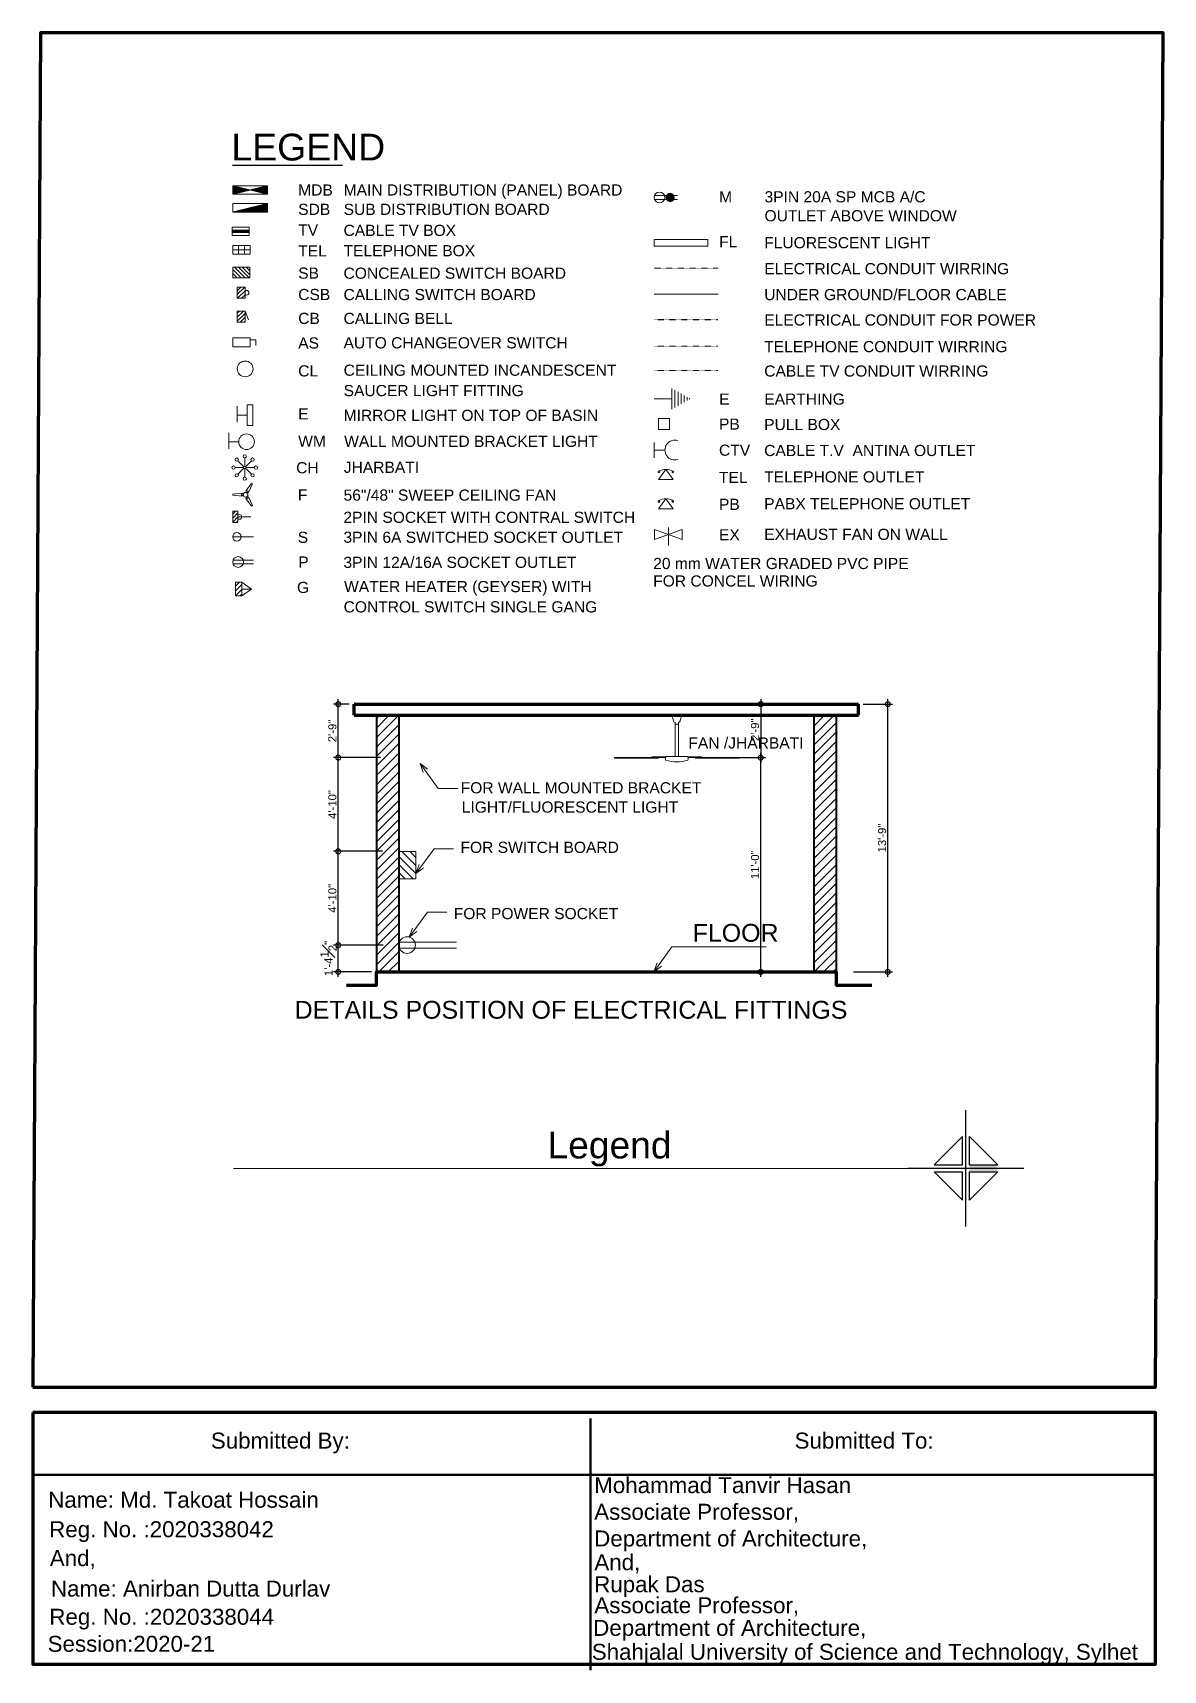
# Model space of a CAD drawing. Header units: inches. Extents: x 4161 to 8381, y 472 to 1500.
# Drawn here: x 4161 to 4858, y 473 to 1484 of the extents above; entities that cross this region are included whole.
import ezdxf

# ---------------------------------------------------------------- set-up
doc = ezdxf.new("R2010")
doc.units = ezdxf.units.IN
doc.header["$MEASUREMENT"] = 0
for name, pattern in [('ACAD_ISO04W100', [30, 24, -3, 0, -3]), ('BORDER', [1.75, 0.5, -0.25, 0.5, -0.25, 0, -0.25]), ('DASHED', [0.75, 0.5, -0.25]), ('PHANTOM2', [1.25, 0.625, -0.125, 0.125, -0.125, 0.125, -0.125])]:
    doc.linetypes.add(name, pattern=pattern)
doc.layers.get('0').update_dxf_attribs({"lineweight": 35})
for name, color, linetype in [('5.Texts', 50, 'Continuous'), ('rod', 252, 'Continuous'), ('tex', 21, 'Continuous')]:
    doc.layers.add(name, color=color, linetype=linetype)
for name, color, linetype, lineweight in [('Box', 7, 'Continuous', 15), ('C-TV.', 4, 'BORDER', 20), ('column', 30, 'Continuous', 70), ('DIM', 8, 'Continuous', 9), ('E- Line', 3, 'DASHED', 20), ('E-Text', 7, 'Continuous', 5), ('E_Elements', 7, 'Continuous', 15), ('E_FITTINGS', 7, 'Continuous', 15), ('Hatch', 7, 'Continuous', 15), ('Paper', 244, 'Continuous', 80), ('Power', 150, 'PHANTOM2', 25), ('Telephone', 6, 'ACAD_ISO04W100', 20), ('TEXT', 5, 'Continuous', 20), ('Wall 05', 7, 'Continuous', 40), ('X_LINE', 7, 'Continuous', 15)]:
    doc.layers.add(name, color=color, linetype=linetype, lineweight=lineweight)
doc.styles.get("Standard").update_dxf_attribs({"font": 'arial.ttf'})
doc.linetypes.add('FENCELINE1', pattern='A,0.25,-0.1,[133,ltypeshp.shx,S=0.1,R=0,X=-0.1,Y=0],-0.1,1', length=1.45)
doc.dimstyles.new('1-4', dxfattribs={"dimtxt": 6, "dimasz": 6, "dimexe": 3, "dimexo": 3, "dimgap": 1, "dimtad": 1, "dimdec": 1, "dimzin": 3, "dimdsep": 46, "dimlunit": 4, "dimtxsty": 'Standard', "dimblk": 'DOTSMALL', "dimcen": 0, "dimdle": 3, "dimadec": 0, "dimazin": 0, "dimtfac": 1, "dimtdec": 1, "dimtofl": 0, "dimtmove": 0, "dimatfit": 3, "dimldrblk": 'DOTSMALL', "dimfxl": 0.18, "dimfrac": 1, "dimtolj": 1, "dimtzin": 0, "dimarcsym": 0})

# ---------------------------------------------------------------- blocks, each defined once
blk = doc.blocks.new('FAN')
at = {"layer": 'E_Elements'}
for p, q in [((-23.6, 15.1), (-24.9, 12.9)), ((-24.9, 12.9), (-8.4, 0.9)), ((-5, 6.8), (-23.6, 15.1)), ((-8.4, 0.9), (-7.5, 2.4)), ((-8.3, 4.8), (-5.9, 5.4)), ((-7.6, 2.4), (-8.3, 4.8)), ((-7.5, 2.4), (-5.1, 0.9)), ((-5.8, 5.3), (-5, 6.8)), ((-3.3, 3.9), (-5.8, 5.3)), ((5.8, 5.3), (3.3, 3.9)), ((23.6, 15.1), (5, 6.8)), ((5, 6.8), (5.8, 5.3)), ((5.1, 0.9), (7.5, 2.4)), ((8.3, 4.8), (5.9, 5.4)), ((7.5, 2.4), (8.4, 0.9)), ((7.6, 2.4), (8.3, 4.8)), ((8.4, 0.9), (24.9, 12.9)), ((24.9, 12.9), (23.6, 15.1)), ((-3.4, -7.7), (-1.3, -28)), ((-1.7, -7.7), (-3.4, -7.7)), ((-1.7, -4.8), (-1.7, -7.7)), ((-1.7, -7.8), (0, -9.5)), ((-1.3, -28), (1.3, -28)), ((0, -9.5), (1.7, -7.8)), ((1.3, -28), (3.4, -7.7)), ((1.7, -7.7), (1.7, -4.8)), ((3.4, -7.7), (1.7, -7.7))]:
    blk.add_line(p, q, dxfattribs=at)
for start, end in [(360, 180), (180, 0)]:
    blk.add_arc((0, 0), 5.14, start, end, dxfattribs=at)
blk = doc.blocks.new('A$C59D31952')
at = {"layer": 'E_FITTINGS'}
for p, q in [((18.2, 21.2), (18.2, 0)), ((21.4, 19.4), (21.4, 1.8)), ((24.5, 17.6), (24.5, 3.5)), ((18.2, 10.6), (0, 10.6)), ((27.7, 15.9), (27.7, 5.3)), ((30.8, 14.1), (30.8, 7.1)), ((33.9, 12.4), (33.9, 8.8)), ((36.1, 11.1), (36.1, 10.1))]:
    blk.add_line(p, q, dxfattribs=at)
blk = doc.blocks.new('2')
at = {"layer": 'Hatch', "ltscale": 0.01}
h = blk.add_hatch(dxfattribs=at)
h.set_pattern_fill('ANSI31', color=256, scale=10, style=0)
h.paths.add_polyline_path([(7846.79, 2035.92), (7841.97, 2035.92), (7841.97, 2028.24), (7846.79, 2028.24)])
at = {"layer": 'E_Elements'}
blk.add_lwpolyline([(7841.97, 2028.24), (7846.79, 2028.24), (7846.79, 2035.92), (7841.97, 2035.92)], close=True, dxfattribs=at)
blk = doc.blocks.new('R')
at = {"layer": 'Hatch', "ltscale": 0.01}
h = blk.add_hatch(dxfattribs=at)
h.set_pattern_fill('ANSI31', color=256, scale=10, style=0)
h.set_pattern_definition([(45, (19.9, 0), (-0.88388348, 0.88388348), [])])
h.paths.add_polyline_path([(8246.23, 2143.13), (8246.23, 2148.13), (8242.73, 2148.13), (8242.73, 2143.13)])
at = {"layer": 'E_FITTINGS', "ltscale": 0.01}
blk.add_lwpolyline([(8242.73, 2143.13), (8246.23, 2143.13), (8246.23, 2148.13), (8242.73, 2148.13)], close=True, dxfattribs=at)
blk.add_arc((8246.92, 2145.61), 1.04, 228.18685, 131.81315, dxfattribs=at)
blk = doc.blocks.new('AA')
at = {"layer": 'E_FITTINGS', "ltscale": 0.01}
for p, q in [((7977.13, 2181.41), (7984.88, 2181.41)), ((7979.63, 2183.3), (7979.63, 2179.52)), ((7982.38, 2183.3), (7982.38, 2179.52))]:
    blk.add_line(p, q, dxfattribs=at)
blk.add_lwpolyline([(7977.13, 2179.52), (7984.88, 2179.52), (7984.88, 2183.3), (7977.13, 2183.3)], close=True, dxfattribs=at)
blk = doc.blocks.new('SSS')
at = {"layer": 'E_FITTINGS'}
blk.add_blockref('AA', (0, 0), dxfattribs=at)
blk = doc.blocks.new('6')
at = {"layer": 'E_FITTINGS', "ltscale": 0.01}
h = blk.add_hatch(dxfattribs=at)
h.set_pattern_fill('ANSI31', color=256, style=0)
h.paths.add_polyline_path([(7849.78, 2139.11), (7857.52, 2137.21), (7857.52, 2141)])
h.paths.add_polyline_path([(7842.03, 2141), (7842.03, 2137.21), (7849.78, 2139.11)])
for p, q in [((7842.03, 2137.21), (7857.52, 2141)), ((7842.03, 2141), (7857.52, 2137.21))]:
    blk.add_line(p, q, dxfattribs=at)
blk.add_lwpolyline([(7842.03, 2137.21), (7857.52, 2137.21), (7857.52, 2141), (7842.03, 2141)], close=True, dxfattribs=at)
blk = doc.blocks.new('A$C50C60B13')
at = {"layer": 'E_Elements'}
for p, q in [((0, 6.1), (0, 0)), ((24.9, 6.1), (0, 0)), ((0, 6.1), (24.9, 6.1)), ((0.1, 0), (0.1, 0)), ((0.2, 0), (0.3, 0.1)), ((0.4, 0), (0.6, 0.1)), ((0.6, 0), (0.8, 0.2)), ((0.8, 0), (1, 0.3)), ((0.9, 0), (1.3, 0.3)), ((1.1, 0), (1.5, 0.4)), ((1.3, 0), (1.7, 0.4)), ((1.5, 0), (2, 0.5)), ((1.7, 0), (2.2, 0.5)), ((1.8, 0), (2.4, 0.6)), ((2, 0), (2.7, 0.7)), ((2.2, 0), (2.9, 0.7)), ((2.4, 0), (3.1, 0.8)), ((2.5, 0), (3.4, 0.8)), ((2.7, 0), (3.6, 0.9)), ((2.9, 0), (3.8, 0.9)), ((3.1, 0), (4.1, 1)), ((3.2, 0), (4.3, 1.1)), ((3.4, 0), (4.5, 1.1)), ((3.6, 0), (4.8, 1.2)), ((3.8, 0), (5, 1.2)), ((4, 0), (5.2, 1.3)), ((4.1, 0), (5.5, 1.3)), ((4.3, 0), (5.7, 1.4)), ((4.5, 0), (5.9, 1.5)), ((4.7, 0), (6.2, 1.5)), ((4.8, 0), (6.4, 1.6)), ((5, 0), (6.6, 1.6)), ((5.2, 0), (6.9, 1.7)), ((5.4, 0), (7.1, 1.7)), ((5.5, 0), (7.3, 1.8)), ((5.7, 0), (7.6, 1.9)), ((5.9, 0), (7.8, 1.9)), ((6.1, 0), (8, 2)), ((6.3, 0), (8.3, 2)), ((6.4, 0), (8.5, 2.1)), ((6.6, 0), (8.7, 2.1)), ((6.8, 0), (9, 2.2)), ((7, 0), (9.2, 2.3)), ((7.1, 0), (9.4, 2.3)), ((7.3, 0), (9.7, 2.4)), ((7.5, 0), (9.9, 2.4)), ((7.7, 0), (10.1, 2.5)), ((7.8, 0), (10.4, 2.5)), ((8, 0), (10.6, 2.6)), ((8.2, 0), (10.9, 2.7)), ((8.4, 0), (11.1, 2.7)), ((8.6, 0), (11.3, 2.8)), ((8.7, 0), (11.6, 2.8)), ((8.9, 0), (11.8, 2.9)), ((9.1, 0), (12, 2.9)), ((9.3, 0), (12.3, 3)), ((9.4, 0), (12.5, 3.1)), ((9.6, 0), (12.7, 3.1)), ((9.8, 0), (13, 3.2)), ((10, 0), (13.2, 3.2)), ((10.1, 0), (13.4, 3.3)), ((10.3, 0), (13.7, 3.3)), ((10.5, 0), (13.9, 3.4)), ((10.7, 0), (14.1, 3.5)), ((10.8, 0), (14.4, 3.5)), ((11, 0), (14.6, 3.6)), ((11.2, 0), (14.8, 3.6)), ((11.4, 0), (15.1, 3.7)), ((11.6, 0), (15.3, 3.7)), ((11.7, 0), (15.5, 3.8)), ((11.9, 0), (15.8, 3.9)), ((12.1, 0), (16, 3.9)), ((12.3, 0), (16.2, 4)), ((12.4, 0), (16.5, 4)), ((12.6, 0), (16.7, 4.1)), ((12.8, 0), (16.9, 4.1)), ((13, 0), (17.2, 4.2)), ((13.1, 0), (17.4, 4.3)), ((13.3, 0), (17.6, 4.3)), ((13.5, 0), (17.9, 4.4)), ((13.7, 0), (18.1, 4.4)), ((13.9, 0), (18.3, 4.5)), ((14, 0), (18.6, 4.5)), ((14.2, 0), (18.8, 4.6)), ((14.4, 0), (19, 4.7)), ((14.6, 0), (19.3, 4.7)), ((14.7, 0), (19.5, 4.8)), ((14.9, 0), (19.7, 4.8)), ((15.1, 0), (20, 4.9)), ((15.3, 0), (20.2, 4.9)), ((15.4, 0), (20.4, 5)), ((15.6, 0), (20.7, 5.1)), ((15.8, 0), (20.9, 5.1)), ((16, 0), (21.1, 5.2)), ((16.2, 0), (21.4, 5.2)), ((16.3, 0), (21.6, 5.3)), ((16.5, 0), (21.8, 5.3)), ((16.7, 0), (22.1, 5.4)), ((16.9, 0), (22.3, 5.5)), ((17, 0), (22.6, 5.5)), ((17.2, 0), (22.8, 5.6)), ((17.4, 0), (23, 5.6)), ((17.6, 0), (23.3, 5.7)), ((17.7, 0), (23.5, 5.7)), ((17.9, 0), (23.7, 5.8)), ((18.1, 0), (24, 5.9)), ((18.3, 0), (24.2, 5.9)), ((18.5, 0), (24.4, 6)), ((18.6, 0), (24.7, 6)), ((18.8, 0), (24.9, 6.1)), ((19, 0), (24.9, 5.9)), ((19.2, 0), (24.9, 5.7)), ((19.3, 0), (24.9, 5.5)), ((19.5, 0), (24.9, 5.4)), ((19.7, 0), (24.9, 5.2)), ((19.9, 0), (24.9, 5)), ((20, 0), (24.9, 4.8)), ((20.2, 0), (24.9, 4.7)), ((20.4, 0), (24.9, 4.5)), ((20.6, 0), (24.9, 4.3)), ((20.7, 0), (24.9, 4.1)), ((20.9, 0), (24.9, 4)), ((21.1, 0), (24.9, 3.8)), ((21.3, 0), (24.9, 3.6)), ((21.5, 0), (24.9, 3.4)), ((21.6, 0), (24.9, 3.3)), ((21.8, 0), (24.9, 3.1)), ((22, 0), (24.9, 2.9)), ((22.2, 0), (24.9, 2.7)), ((22.3, 0), (24.9, 2.5)), ((22.5, 0), (24.9, 2.4)), ((22.7, 0), (24.9, 2.2)), ((22.9, 0), (24.9, 2)), ((23, 0), (24.9, 1.8)), ((23.2, 0), (24.9, 1.7)), ((23.4, 0), (24.9, 1.5)), ((23.6, 0), (24.9, 1.3)), ((23.8, 0), (24.9, 1.1)), ((23.9, 0), (24.9, 1)), ((24.1, 0), (24.9, 0.8)), ((24.3, 0), (24.9, 0.6)), ((24.5, 0), (24.9, 0.4)), ((24.6, 0), (24.9, 0.2)), ((24.8, 0), (24.9, 0.1)), ((24.9, 6.1), (24.9, 0)), ((0, 0), (24.9, 0))]:
    blk.add_line(p, q, dxfattribs=at)
blk = doc.blocks.new('DD')
at = {"layer": 'E_FITTINGS', "ltscale": 0.01}
h = blk.add_hatch(dxfattribs=at)
h.set_pattern_fill('ANSI31', color=256, style=0)
h.set_pattern_definition([(45, (0, 8.89151), (-0.0883883476, 0.0883883476), [])])
h.paths.add_polyline_path([(7984.88, 2190), (7984.88, 2191.05), (7977.13, 2191.05), (7977.13, 2190)])
for p, q in [((7977.13, 2191.05), (7984.88, 2191.05)), ((7977.13, 2190), (7984.88, 2190))]:
    blk.add_line(p, q, dxfattribs=at)
blk.add_lwpolyline([(7977.13, 2188.63), (7984.88, 2188.63), (7984.88, 2192.42), (7977.13, 2192.42)], close=True, dxfattribs=at)
blk = doc.blocks.new('l')
at = {"layer": 'Hatch', "ltscale": 0.01}
h = blk.add_hatch(dxfattribs=at)
h.set_pattern_fill('ANSI31', color=256, scale=10, style=0)
h.set_pattern_definition([(45, (-245.7583, -15.9394), (-0.88388348, 0.88388348), [])])
h.paths.add_polyline_path([(7980.58, 2127.19), (7980.58, 2132.19), (7977.08, 2132.19), (7977.08, 2127.19)])
at = {"layer": 'E_FITTINGS', "ltscale": 0.01}
blk.add_line((7980.58, 2132.19), (7982.15, 2128.25), dxfattribs=at)
blk.add_lwpolyline([(7977.08, 2127.19), (7980.58, 2127.19), (7980.58, 2132.19), (7977.08, 2132.19)], close=True, dxfattribs=at)
blk = doc.blocks.new('B')
at = {"layer": 'E_FITTINGS'}
for p, q in [((7977.08, 1845.04), (7977.08, 1851.9)), ((7981.95, 1848.47), (7977.08, 1848.47))]:
    blk.add_line(p, q, dxfattribs=at)
blk.add_arc((7986.38, 1848.47), 4.44, 73.32518, 286.67482, dxfattribs=at)
blk = doc.blocks.new('111111')
at = {"layer": 'Hatch', "ltscale": 0.01}
h = blk.add_hatch(dxfattribs=at)
h.set_pattern_fill('ANSI31', color=256, scale=10, style=0)
h.set_pattern_definition([(45, (-221.8773, 726.0358), (-0.88388348, 0.88388348), [])])
h.paths.add_polyline_path([(8000.96, 2869.16), (8003.3, 2869.16), (8003.3, 2874.16), (8000.96, 2874.16)])
at = {"layer": 'E_FITTINGS', "ltscale": 4}
blk.add_line((8003.3, 2871.66), (8009.07, 2871.66), dxfattribs=at)
at = {"layer": 'E_FITTINGS', "ltscale": 0.01}
blk.add_lwpolyline([(8000.96, 2869.16), (8003.3, 2869.16), (8003.3, 2874.16), (8000.96, 2874.16)], close=True, dxfattribs=at)
blk.add_arc((8003.99, 2871.64), 1.04, 228.18685, 131.81315, dxfattribs=at)
blk = doc.blocks.new('111111111111')
at = {"layer": 'E_FITTINGS'}
blk.add_line((8000.96, 2862.71), (8010.23, 2862.71), dxfattribs=at)
blk.add_circle((8002.86, 2862.71), 1.9, dxfattribs=at)
blk = doc.blocks.new('1111111111111111')
at = {"layer": 'E_FITTINGS', "ltscale": 3}
for p, q in [((8001.12, 2853.82), (8010.23, 2853.82)), ((8001.12, 2852.1), (8010.23, 2852.1))]:
    blk.add_line(p, q, dxfattribs=at)
blk.add_circle((8003.38, 2852.96), 2.42, dxfattribs=at)
blk = doc.blocks.new('11111111111111111111')
at = {"layer": 'E_FITTINGS', "ltscale": 0.01}
for p, q in [((8001.12, 2842.19), (8011.51, 2842.19)), ((8001.12, 2840.46), (8011.51, 2840.46))]:
    blk.add_line(p, q, dxfattribs=at)
at = {"layer": 'E_FITTINGS'}
for p, q in [((8006.34, 2841.22), (8007.31, 2842.19)), ((8006.34, 2841.33), (8007.2, 2842.19)), ((8006.35, 2841.12), (8007.42, 2842.19)), ((8006.35, 2841.44), (8007.09, 2842.19)), ((8006.36, 2841.56), (8006.98, 2842.19)), ((8006.37, 2841.02), (8007.53, 2842.19)), ((8006.38, 2840.93), (8007.64, 2842.19)), ((8006.38, 2841.7), (8006.87, 2842.19)), ((8006.41, 2840.84), (8007.75, 2842.19)), ((8006.42, 2841.85), (8006.76, 2842.19)), ((8006.43, 2840.76), (8007.86, 2842.19)), ((8006.46, 2840.67), (8007.97, 2842.19)), ((8006.48, 2842.02), (8006.65, 2842.19)), ((8006.49, 2840.6), (8008.08, 2842.19)), ((8006.53, 2840.52), (8008.19, 2842.19)), ((8006.57, 2840.45), (8006.58, 2840.46)), ((8006.58, 2840.46), (8008.3, 2842.19)), ((8006.6, 2842.25), (8007.21, 2842.86)), ((8006.61, 2840.38), (8006.69, 2840.46)), ((8006.65, 2842.19), (8007.44, 2842.98)), ((8006.65, 2840.31), (8006.8, 2840.46)), ((8006.69, 2840.46), (8008.42, 2842.19)), ((8006.7, 2840.25), (8006.91, 2840.46)), ((8006.75, 2840.19), (8007.02, 2840.46)), ((8006.76, 2842.19), (8007.61, 2843.04)), ((8006.8, 2840.46), (8008.53, 2842.19)), ((8006.8, 2840.13), (8007.13, 2840.46)), ((8006.85, 2840.07), (8007.24, 2840.46)), ((8006.87, 2842.19), (8007.76, 2843.08)), ((8006.91, 2840.46), (8008.64, 2842.19)), ((8006.91, 2840.01), (8007.35, 2840.46)), ((8006.96, 2839.96), (8007.46, 2840.46)), ((8006.98, 2842.19), (8007.9, 2843.1)), ((8007.02, 2840.46), (8008.75, 2842.19)), ((8007.02, 2839.91), (8007.57, 2840.46)), ((8007.09, 2842.19), (8008.02, 2843.11)), ((8007.09, 2839.86), (8007.68, 2840.46)), ((8007.13, 2840.46), (8008.86, 2842.19)), ((8007.15, 2839.82), (8007.79, 2840.46)), ((8007.2, 2842.19), (8008.13, 2843.12)), ((8007.22, 2839.78), (8007.9, 2840.46)), ((8007.24, 2840.46), (8008.97, 2842.19)), ((8007.29, 2839.74), (8008.01, 2840.46)), ((8007.31, 2842.19), (8008.24, 2843.12)), ((8007.35, 2840.46), (8009.08, 2842.19)), ((8007.37, 2839.7), (8008.12, 2840.46)), ((8007.42, 2842.19), (8008.34, 2843.11)), ((8007.44, 2839.67), (8008.23, 2840.46)), ((8007.46, 2840.46), (8009.19, 2842.19)), ((8007.52, 2839.63), (8008.34, 2840.46)), ((8007.53, 2842.19), (8008.44, 2843.09)), ((8007.57, 2840.46), (8009.3, 2842.19)), ((8007.6, 2839.61), (8008.46, 2840.46)), ((8007.64, 2842.19), (8008.53, 2843.07)), ((8007.68, 2840.46), (8009.41, 2842.19)), ((8007.69, 2839.58), (8008.57, 2840.46)), ((8007.75, 2842.19), (8008.62, 2843.05)), ((8007.78, 2839.56), (8008.68, 2840.46)), ((8007.79, 2840.46), (8009.52, 2842.19)), ((8007.86, 2842.19), (8008.7, 2843.03)), ((8007.87, 2839.54), (8008.79, 2840.46)), ((8007.9, 2840.46), (8009.63, 2842.19)), ((8007.97, 2842.19), (8008.79, 2843)), ((8007.97, 2839.53), (8008.9, 2840.46)), ((8008.01, 2840.46), (8009.72, 2842.17)), ((8008.08, 2842.19), (8008.86, 2842.97)), ((8008.08, 2839.53), (8009.01, 2840.46)), ((8008.12, 2840.46), (8009.76, 2842.09)), ((8008.19, 2842.19), (8008.94, 2842.93)), ((8008.19, 2839.53), (8009.12, 2840.46)), ((8008.23, 2840.46), (8009.79, 2842.02)), ((8008.3, 2842.19), (8009.01, 2842.89)), ((8008.3, 2839.53), (8009.23, 2840.46)), ((8008.34, 2840.46), (8009.83, 2841.94)), ((8008.42, 2842.19), (8009.08, 2842.85)), ((8008.43, 2839.55), (8009.34, 2840.46)), ((8008.46, 2840.46), (8009.85, 2841.86)), ((8008.53, 2842.19), (8009.15, 2842.81)), ((8008.57, 2840.46), (8009.88, 2841.77)), ((8008.57, 2839.58), (8009.45, 2840.46)), ((8008.64, 2842.19), (8009.21, 2842.76)), ((8008.68, 2840.46), (8009.9, 2841.68)), ((8008.73, 2839.62), (8009.56, 2840.46)), ((8008.75, 2842.19), (8009.27, 2842.71)), ((8008.79, 2840.46), (8009.92, 2841.59)), ((8008.86, 2842.19), (8009.33, 2842.66)), ((8008.9, 2840.46), (8009.93, 2841.49)), ((8008.91, 2839.7), (8009.67, 2840.46)), ((8008.97, 2842.19), (8009.39, 2842.61)), ((8009.01, 2840.46), (8009.93, 2841.38)), ((8009.08, 2842.19), (8009.45, 2842.55)), ((8009.12, 2840.46), (8009.93, 2841.27)), ((8009.18, 2839.86), (8009.6, 2840.28)), ((8009.19, 2842.19), (8009.5, 2842.5)), ((8009.23, 2840.46), (8009.93, 2841.16)), ((8009.3, 2842.19), (8009.55, 2842.43)), ((8009.34, 2840.46), (8009.91, 2841.03)), ((8009.41, 2842.19), (8009.6, 2842.37)), ((8009.45, 2840.46), (8009.88, 2840.89)), ((8009.52, 2842.19), (8009.64, 2842.31)), ((8009.56, 2840.46), (8009.84, 2840.73)), ((8009.63, 2842.19), (8009.68, 2842.24)), ((8009.67, 2840.46), (8009.76, 2840.55))]:
    blk.add_line(p, q, dxfattribs=at)
at = {"layer": 'E_FITTINGS', "ltscale": 0.01}
blk.add_circle((8003.38, 2841.32), 2.42, dxfattribs=at)
at = {"layer": 'E_FITTINGS'}
blk.add_circle((8008.14, 2841.32), 1.8, dxfattribs=at)
blk = doc.blocks.new('123')
at = {"layer": 'E_FITTINGS', "color": 6, "ltscale": 4}
blk.add_lwpolyline([(17747.18, -2048.76), (17742.68, -2045.53), (17747.18, -2042.3), (17747.18, -2048.76)], dxfattribs=at)
for centre in [(17743.86, -2042.39), (17743.86, -2048.67)]:
    blk.add_circle(centre, 0.345, dxfattribs=at)
blk.add_arc((17749.25, -2045.53), 6.57, 150.53635, 209.46365, dxfattribs=at)
blk = doc.blocks.new('12211')
at = {"layer": 'E_FITTINGS', "color": 1, "ltscale": 4}
blk.add_lwpolyline([(17747.18, -2058.24), (17742.68, -2055), (17747.18, -2051.77), (17747.18, -2058.24)], dxfattribs=at)
for centre in [(17743.86, -2051.86), (17743.86, -2058.14)]:
    blk.add_circle(centre, 0.345, dxfattribs=at)
blk.add_arc((17749.25, -2055), 6.57, 150.53635, 209.46365, dxfattribs=at)
blk = doc.blocks.new('T')
at = {"layer": 'E_FITTINGS', "ltscale": 4}
for p, q in [((7984.5, 1865), (7980.2, 1869.3)), ((7985.1, 1865.2), (7985.1, 1871.3)), ((7985.6, 1865), (7989.9, 1869.3)), ((7978.2, 1864.4), (7984.3, 1864.4)), ((7980.2, 1859.6), (7984.5, 1863.9)), ((7985.1, 1857.6), (7985.1, 1863.7)), ((7989.9, 1859.6), (7985.6, 1863.9)), ((7985.8, 1864.4), (7991.9, 1864.4))]:
    blk.add_line(p, q, dxfattribs=at)
for centre, radius in [((7979.4, 1870.1), 1.17), ((7985.1, 1872.4), 1.17), ((7990.7, 1870.1), 1.17), ((7977.1, 1864.4), 1.17), ((7979.4, 1858.8), 1.17), ((7985.1, 1856.4), 1.17), ((7985.1, 1864.4), 0.78), ((7990.7, 1858.8), 1.17), ((7993.1, 1864.4), 1.17)]:
    blk.add_circle(centre, radius, dxfattribs=at)
blk = doc.blocks.new('_DotSmall')
at = {"color": 0, "linetype": 'ByBlock', "const_width": 0.5}
blk.add_lwpolyline([(-0.0625, 0, 1), (0.0625, 0, 1)], format="xyb", close=True, dxfattribs=at)
blk = doc.blocks.new('*D116')
at = {"layer": 'Defpoints', "color": 0, "transparency": 16777216}
for p in [(4349.2, 978.6), (4379.6, 978.6), (4379.9, 920.7)]:
    blk.add_point(p, dxfattribs=at)
at = {"layer": 'DIM', "color": 0, "lineweight": -2, "transparency": 16777216}
for p, q in [((4349.2, 917.7), (4349.2, 981.6)), ((4376.6, 978.6), (4346.2, 978.6)), ((4376.9, 920.7), (4346.2, 920.7))]:
    blk.add_line(p, q, dxfattribs=at)
at = {"layer": 'DIM', "color": 0, "lineweight": -2, "transparency": 16777216, "xscale": 6, "yscale": 6, "zscale": 6}
for p, rotation in [((4349.2, 978.6), 90), ((4349.2, 920.7), 270)]:
    blk.add_blockref('_DotSmall', p, dxfattribs=dict(at, rotation=rotation))
at = {"layer": 'DIM', "color": 0, "transparency": 16777216, "insert": (4345.6, 949.6), "char_height": 5, "attachment_point": 5, "rotation": 90}
blk.add_mtext('\\A1;4\'-10"', dxfattribs=at)
blk = doc.blocks.new('*D117')
at = {"layer": 'Defpoints', "color": 0, "transparency": 16777216}
for p in [(4349.2, 920.7), (4379.9, 920.7), (4372.8, 904.2)]:
    blk.add_point(p, dxfattribs=at)
at = {"layer": 'DIM', "color": 0, "lineweight": -2, "transparency": 16777216}
for p, q in [((4376.9, 920.7), (4346.2, 920.7)), ((4349.2, 901.2), (4349.2, 923.7)), ((4369.8, 904.2), (4346.2, 904.2))]:
    blk.add_line(p, q, dxfattribs=at)
at = {"layer": 'DIM', "color": 0, "lineweight": -2, "transparency": 16777216, "xscale": 6, "yscale": 6, "zscale": 6}
for p, rotation in [((4349.2, 920.7), 90), ((4349.2, 904.2), 270)]:
    blk.add_blockref('_DotSmall', p, dxfattribs=dict(at, rotation=rotation))
at = {"layer": 'DIM', "color": 0, "transparency": 16777216, "insert": (4343.2, 912.5), "char_height": 5, "attachment_point": 5, "rotation": 90}
blk.add_mtext('\\A1;1\'-4{\\H1x;\\S1#2;}"', dxfattribs=at)
blk = doc.blocks.new('A$C36525D1D')
at = {"layer": 'E_FITTINGS', "ltscale": 3}
for p, q in [((0.24, 5.05), (25.87, 5.05)), ((0.24, 2.39), (25.87, 2.39))]:
    blk.add_line(p, q, dxfattribs=at)
blk.add_circle((3.72, 3.72), 3.72, dxfattribs=at)
blk = doc.blocks.new('*D118')
at = {"layer": 'Defpoints', "color": 0, "transparency": 16777216}
for p in [(4349.2, 1036.4), (4378.2, 1036.4), (4379.6, 978.6)]:
    blk.add_point(p, dxfattribs=at)
at = {"layer": 'DIM', "color": 0, "lineweight": -2, "transparency": 16777216}
for p, q in [((4375.2, 1036.4), (4346.2, 1036.4)), ((4349.2, 975.6), (4349.2, 1039.4)), ((4376.6, 978.6), (4346.2, 978.6))]:
    blk.add_line(p, q, dxfattribs=at)
at = {"layer": 'DIM', "color": 0, "lineweight": -2, "transparency": 16777216, "xscale": 6, "yscale": 6, "zscale": 6}
for p, rotation in [((4349.2, 1036.4), 90), ((4349.2, 978.6), 270)]:
    blk.add_blockref('_DotSmall', p, dxfattribs=dict(at, rotation=rotation))
at = {"layer": 'DIM', "color": 0, "transparency": 16777216, "insert": (4345.6, 1007.5), "char_height": 5, "attachment_point": 5, "rotation": 90}
blk.add_mtext('\\A1;4\'-10"', dxfattribs=at)
blk = doc.blocks.new('*D119')
at = {"layer": 'Defpoints', "color": 0, "transparency": 16777216}
for p in [(4349.2, 1069.4), (4359, 1069.4), (4378.2, 1036.4)]:
    blk.add_point(p, dxfattribs=at)
at = {"layer": 'DIM', "color": 0, "lineweight": -2, "transparency": 16777216}
for p, q in [((4349.2, 1033.4), (4349.2, 1072.4)), ((4356, 1069.4), (4346.2, 1069.4)), ((4375.2, 1036.4), (4346.2, 1036.4))]:
    blk.add_line(p, q, dxfattribs=at)
at = {"layer": 'DIM', "color": 0, "lineweight": -2, "transparency": 16777216, "xscale": 6, "yscale": 6, "zscale": 6}
for p, rotation in [((4349.2, 1069.4), 90), ((4349.2, 1036.4), 270)]:
    blk.add_blockref('_DotSmall', p, dxfattribs=dict(at, rotation=rotation))
at = {"layer": 'DIM', "color": 0, "transparency": 16777216, "insert": (4345.6, 1052.9), "char_height": 5, "attachment_point": 5, "rotation": 90}
blk.add_mtext('\\A1;2\'-9"', dxfattribs=at)
blk = doc.blocks.new('A$C79830561')
at = {"layer": 'E_FITTINGS'}
for p, q in [((19.72, 1.57), (0.17, 1.57)), ((22.92, 1.97), (0.2, 1.97)), ((16.9, 2.17), (23.02, 2.17)), ((19.72, 1.97), (19.72, 1.57)), ((32.79, 2.36), (23.15, 2.36)), ((39.04, 2.17), (32.92, 2.17)), ((33.02, 1.97), (55.75, 1.97)), ((36.23, 1.97), (36.23, 1.57)), ((36.23, 1.57), (55.77, 1.57))]:
    blk.add_line(p, q, dxfattribs=at)
for centre, radius, start, end in [((0.2, 1.77), 0.201, 91.21252, 277.87161), ((16.89, 1.94), 0.226, 88.58064, 173.35508), ((24.39, 1.38), 1.57, 141.59537, 204.39537), ((27.97, 15.6), 15.69, 251.33494, 288.66506), ((31.56, 1.38), 1.57, 335.60463, 38.40463), ((31.56, 1.38), 1.57, 335.60463, 38.40463), ((39.05, 1.94), 0.226, 6.64492, 91.41936), ((55.74, 1.77), 0.201, 262.12839, 88.78748)]:
    blk.add_arc(centre, radius, start, end, dxfattribs=at)
blk = doc.blocks.new('A$C41E3285E')
at = {"layer": 'E_FITTINGS'}
for p, q in [((0, 12.29), (7.71, 12.29)), ((0, 0), (0, 12.29)), ((7.71, 0), (7.71, 12.29)), ((0, 0), (7.71, 0))]:
    blk.add_line(p, q, dxfattribs=at)
at = {"layer": 'X_LINE'}
for p, q in [((7.71, 2.32), (0, 10.03)), ((7.71, 5.9), (1.32, 12.29)), ((7.71, 9.49), (4.91, 12.29)), ((6.44, 0), (0, 6.44)), ((2.86, 0), (0, 2.86))]:
    blk.add_line(p, q, dxfattribs=at)
blk = doc.blocks.new('*D120')
at = {"layer": 'Defpoints', "color": 0, "transparency": 16777216}
for p in [(4670.1, 1069.4), (4688.3, 1069.4), (4664.2, 904.2)]:
    blk.add_point(p, dxfattribs=at)
at = {"layer": 'DIM', "color": 0, "lineweight": -2, "transparency": 16777216}
for p, q in [((4688.3, 901.2), (4688.3, 1072.4)), ((4673.1, 1069.4), (4691.3, 1069.4)), ((4667.2, 904.2), (4691.3, 904.2))]:
    blk.add_line(p, q, dxfattribs=at)
at = {"layer": 'DIM', "color": 0, "lineweight": -2, "transparency": 16777216, "xscale": 6, "yscale": 6, "zscale": 6}
for p, rotation in [((4688.3, 1069.4), 90), ((4688.3, 904.2), 270)]:
    blk.add_blockref('_DotSmall', p, dxfattribs=dict(at, rotation=rotation))
at = {"layer": 'DIM', "color": 0, "transparency": 16777216, "insert": (4684.8, 986.8), "char_height": 5, "attachment_point": 5, "rotation": 90}
blk.add_mtext('\\A1;13\'-9"', dxfattribs=at)
blk = doc.blocks.new('*D121')
at = {"layer": 'Defpoints', "color": 0, "transparency": 16777216}
for p in [(4596.9, 1036.4), (4609.9, 1036.4), (4591.3, 904.2)]:
    blk.add_point(p, dxfattribs=at)
at = {"layer": 'DIM', "color": 0, "lineweight": -2, "transparency": 16777216}
for p, q in [((4599.9, 1036.4), (4612.9, 1036.4)), ((4609.9, 901.2), (4609.9, 1039.4)), ((4594.3, 904.2), (4612.9, 904.2))]:
    blk.add_line(p, q, dxfattribs=at)
at = {"layer": 'DIM', "color": 0, "lineweight": -2, "transparency": 16777216, "xscale": 6, "yscale": 6, "zscale": 6}
for p, rotation in [((4609.9, 1036.4), 90), ((4609.9, 904.2), 270)]:
    blk.add_blockref('_DotSmall', p, dxfattribs=dict(at, rotation=rotation))
at = {"layer": 'DIM', "color": 0, "transparency": 16777216, "insert": (4606.4, 970.3), "char_height": 5, "attachment_point": 5, "rotation": 90}
blk.add_mtext('\\A1;11\'-0"', dxfattribs=at)
blk = doc.blocks.new('*D122')
at = {"layer": 'Defpoints', "color": 0, "transparency": 16777216}
for p in [(4591.3, 1069.4), (4591.3, 1036.4), (4609.9, 1036.4)]:
    blk.add_point(p, dxfattribs=at)
at = {"layer": 'DIM', "color": 0, "lineweight": -2, "transparency": 16777216}
for p, q in [((4609.9, 1072.4), (4609.9, 1033.4)), ((4594.3, 1069.4), (4612.9, 1069.4)), ((4594.3, 1036.4), (4612.9, 1036.4))]:
    blk.add_line(p, q, dxfattribs=at)
at = {"layer": 'DIM', "color": 0, "lineweight": -2, "transparency": 16777216, "xscale": 6, "yscale": 6, "zscale": 6}
for p, rotation in [((4609.9, 1069.4), 90), ((4609.9, 1036.4), 270)]:
    blk.add_blockref('_DotSmall', p, dxfattribs=dict(at, rotation=rotation))
at = {"layer": 'DIM', "color": 0, "transparency": 16777216, "insert": (4606.4, 1053.6), "char_height": 5, "attachment_point": 5, "rotation": 90}
blk.add_mtext('\\A1;2\'-9"', dxfattribs=at)
blk = doc.blocks.new('O88')
at = {"layer": 'Hatch', "ltscale": 0.01}
h = blk.add_hatch(dxfattribs=at)
h.set_pattern_fill('ANSI31', color=256, scale=12, style=0)
h.set_pattern_definition([(45, (-7797.0926, -7482.024), (-1.06066017, 1.06066017), [])])
h.paths.add_polyline_path([(2070.31, -4910.27), (2073.12, -4910.27), (2073.12, -4904.27), (2070.31, -4904.27)])
at = {"layer": 'E_FITTINGS', "ltscale": 4}
blk.add_line((2073.12, -4907.27), (2077.38, -4907.27), dxfattribs=at)
at = {"layer": 'E_FITTINGS', "ltscale": 0.01}
blk.add_lwpolyline([(2070.31, -4910.27), (2073.12, -4910.27), (2073.12, -4904.27), (2070.31, -4904.27)], close=True, dxfattribs=at)
blk.add_lwpolyline([(2073.12, -4904.27), (2077.38, -4907.27), (2073.12, -4910.27)], dxfattribs=at)
blk = doc.blocks.new('ewet')
at = {"layer": 'E_FITTINGS'}
for points in [[(-21496.39, -93659.53), (-21496.39, -93659.53), (-21496.39, -93659.53), (-21496.39, -93659.53), (-21496.39, -93659.53), (-21500.84, -93659.53), (-21500.84, -93655.48), (-21500.84, -93662.7)], [(-21496.39, -93659.53), (-21496.39, -93659.53)]]:
    blk.add_lwpolyline(points, dxfattribs=at)
blk.add_circle((-21492.86, -93659.53), 3.52, dxfattribs=at)
blk = doc.blocks.new('north')
blk.add_hatch(color=253).paths.add_polyline_path([(-2, 1.5), (-2, -1.5), (-17.05, -1.5), (-17.05, 1.5)])
at = {"color": 253}
for p, q in [((0, -32.08), (0, 32.08)), ((-17.55, 2), (-2, 17.55)), ((-2, 2), (-2, 17.55)), ((2, 2), (2, 17.55)), ((17.55, 2), (2, 17.55)), ((-32.08, 0), (32.08, 0)), ((-2, 2), (-17.55, 2)), ((17.55, 2), (2, 2)), ((-2, -2), (-17.55, -2)), ((-2, -17.55), (-17.55, -2)), ((-2, -17.55), (-2, -2)), ((2, -17.55), (2, -2)), ((17.55, -2), (2, -2)), ((17.55, -2), (2, -17.55))]:
    blk.add_line(p, q, dxfattribs=at)
blk = doc.blocks.new('A$C7D5710E3')
at = {"layer": 'rod', "xscale": 1.59375, "yscale": 1.59375, "zscale": 1.59375}
blk.add_blockref('north', (92.6, -23.7), dxfattribs=at)
blk = doc.blocks.new('Symbol')
at = {"ltscale": 0.5}
blk.add_line((-20931.9, -93873.8), (-20515.8, -93873.8), dxfattribs=at)
at = {"layer": 'tex', "color": 253, "ltscale": 0.5, "xscale": -0.6999999999970897, "yscale": 0.6999999999970897, "zscale": 0.7}
blk.add_blockref('A$C7D5710E3', (-20415.2, -93857.2), dxfattribs=at)
blk = doc.blocks.new('Title Box 2.0')
at = {"lineweight": 50, "ltscale": 0.5}
for p, q in [((5341.2, 665.1), (5341.2, 509.8)), ((4997, 630.3), (5689.8, 630.3))]:
    blk.add_line(p, q, dxfattribs=at)
at = {"lineweight": 100, "ltscale": 0.5}
for points in [[(4997, 684.4), (5689.8, 684.4), (5694.5, 1520.1), (5001.7, 1520.1), (4997, 684.4)], [(4997, 668.9), (4997, 513.5), (5689.8, 513.5), (5689.8, 668.9), (4997, 668.9)]]:
    blk.add_lwpolyline(points, dxfattribs=at)
at = {"color": 2, "insert": (5343.5, 554.8), "char_height": 9.865, "width": 131.411, "attachment_point": 1}
blk.add_mtext('Associate Professor,', dxfattribs=at)
at = {"layer": '5.Texts', "color": 2, "true_color": 0xf1eb1f}
for s, height, p in [('And,', 9.86, (5343.5, 571.5)), ('Rupak Das', 9.86, (5343.4, 557.9)), ('Department of Architecture,', 9.865, (5342.8, 531)), ('Shahjalal University of Science and Technology, Sylhet', 9.865, (5341.9, 516.2))]:
    blk.add_text(s, height=height, dxfattribs=at).set_placement(p)
at = {"layer": '5.Texts', "color": 2, "true_color": 0xf1eb1f, "attachment_point": 1}
for s, width, insert, char_height in [('\\pxqc;Submitted By:', 136.525, (5081.5, 656.4), 9.865), ('\\pxqc;Submitted To:', 136.525, (5441.7, 656.4), 9.865), ('\\pxqc;Name: Md. Takoat Hossain', 169.373, (5005.3, 619.9), 9.865), ('\\pxqc;Reg. No. :2020338042', 147.474, (5002.7, 601.7), 9.865), ('\\pxqc;And,', 136.525, (4953.4, 583.9), 9.86), ('\\pxqc;Name: Anirban Dutta Durlav', 178.758, (5005, 565.1), 9.865), ('\\pxqc;Reg. No. :2020338044', 147.474, (5002.8, 547.7), 9.865), ('\\pxqc;Session:2020-21', 136.525, (4989.6, 531), 9.865)]:
    blk.add_mtext_dynamic_manual_height_columns(s, width=width, gutter_width=1.23, heights=[43.9], dxfattribs=dict(at, insert=insert, char_height=char_height))
at = {"layer": '5.Texts', "color": 2, "true_color": 0xf1eb1f, "insert": (5343.4, 628.9), "char_height": 9.865, "width": 174.913, "attachment_point": 1}
blk.add_mtext('Mohammad Tanvir Hasan\\PAssociate Professor, \\PDepartment of Architecture,', dxfattribs=at)

msp = doc.modelspace()

# ---------------------------------------------------------------- hatches: boundary and pattern name
at = {"layer": 'Hatch'}
h = msp.add_hatch(dxfattribs=at)
h.set_pattern_fill('_USER', color=256, scale=4.130029, angle=45, style=0, pattern_type=0)
h.set_pattern_definition([(45, (-9842.3438, -1029.2795), (-2.9203714, 2.9203714), [])])
h.paths.add_polyline_path([(4386.558, 1062.533), (4372.791, 1062.533), (4372.791, 904.215), (4386.558, 904.215)])
h = msp.add_hatch(dxfattribs=at)
h.set_pattern_fill('_USER', color=256, scale=4.130029, angle=45, style=0, pattern_type=0)
h.set_pattern_definition([(45, (-9889.1637, -1029.2795), (-2.9203714, 2.9203714), [])])
h.paths.add_polyline_path([(4656.374, 1062.533), (4642.607, 1062.533), (4642.607, 904.215), (4656.374, 904.215)])

# ---------------------------------------------------------------- linework, layer by layer
at = {"layer": 'C-TV.', "ltscale": 0.05}
msp.add_line((4544.111, 1275.186), (4583.459, 1275.186), dxfattribs=at)
at = {"layer": 'column'}
for p, q in [((4359.025, 1062.533), (4359.025, 1069.416)), ((4670.141, 1062.533), (4670.141, 1069.416))]:
    msp.add_line(p, q, dxfattribs=at)
for points in [[(4359.025, 1069.416), (4670.141, 1069.416)], [(4359.025, 1062.533), (4670.141, 1062.533)]]:
    msp.add_lwpolyline(points, dxfattribs=at)
at = {"layer": 'E- Line', "ltscale": 0.05}
msp.add_line((4583.554, 1338.321), (4544.111, 1338.321), dxfattribs=at)
at = {"layer": 'E- Line', "linetype": 'FENCELINE1', "ltscale": 0.03}
msp.add_line((4583.554, 1322.336), (4544.111, 1322.336), dxfattribs=at)
at = {"layer": 'E-Text', "const_width": 0.86}
msp.add_lwpolyline([(4283.765, 1401.886), (4351.983, 1401.886)], dxfattribs=at)
at = {"layer": 'E-Text'}
for points in [[(4404.376, 1029.252), (4399.671, 1032.8), (4401.665, 1027.272), (4399.671, 1032.8), (4410.888, 1017.44), (4422.925, 1017.44)], [(4401.881, 968.413), (4397.176, 964.865), (4399.17, 970.393), (4397.176, 964.865), (4408.393, 980.225), (4420.43, 980.225)], [(4397.739, 929.224), (4393.034, 925.676), (4395.028, 931.203), (4393.034, 925.676), (4404.251, 941.036), (4416.288, 941.036)], [(4548.628, 907.763), (4543.923, 904.215), (4545.917, 909.742), (4543.923, 904.215), (4555.14, 919.575), (4613.26, 919.575)]]:
    msp.add_lwpolyline(points, dxfattribs=at)
at = {"layer": 'E_FITTINGS'}
for p, q in [((4556.054, 1059.372), (4555.016, 1062.533)), ((4560.173, 1059.372), (4561.211, 1062.533)), ((4557.081, 1057.996), (4557.081, 1057.026)), ((4557.081, 1037.09), (4557.081, 1057.996)), ((4559.146, 1057.026), (4557.081, 1057.026)), ((4559.146, 1057.996), (4559.146, 1057.026)), ((4559.146, 1037.09), (4559.146, 1057.996))]:
    msp.add_line(p, q, dxfattribs=at)
at = {"layer": 'E_FITTINGS', "ltscale": 0.01}
for points in [[(4544.186, 1352.032), (4577.226, 1352.032), (4577.226, 1356.162), (4544.186, 1356.162)], [(4284.162, 1289.899), (4294.841, 1289.899), (4294.841, 1295.474), (4284.162, 1295.474)]]:
    msp.add_lwpolyline(points, close=True, dxfattribs=at)
msp.add_lwpolyline([(4294.841, 1294.168), (4298.419, 1294.168), (4298.419, 1290.676)], dxfattribs=at)
at = {"layer": 'E_FITTINGS'}
msp.add_lwpolyline([(4293.027, 1241.426), (4293.027, 1254.153), (4296.555, 1254.153), (4296.555, 1241.426), (4293.027, 1241.426), (4293.027, 1247.79), (4286.892, 1247.79), (4286.892, 1253.37), (4286.892, 1243.433)], dxfattribs=at)
at = {"layer": 'E_FITTINGS', "color": 4}
msp.add_lwpolyline([(4546.916, 1238.859), (4553.705, 1238.859), (4553.705, 1245.648), (4546.916, 1245.648)], close=True, dxfattribs=at)
at = {"layer": 'E_FITTINGS', "ltscale": 4}
msp.add_lwpolyline([(4544.348, 1171.054), (4561.473, 1177.093), (4561.473, 1171.054), (4544.348, 1177.093), (4544.348, 1171.054), (4552.911, 1174.073), (4552.911, 1178.412), (4552.911, 1178.412), (4552.911, 1167.258)], dxfattribs=at)
at = {"layer": 'E_FITTINGS'}
msp.add_circle((4291.787, 1276.281), 4.849, dxfattribs=at)
for centre, start, end in [((4557.545, 1059.413), 181.567799, 251.872759), ((4558.682, 1059.413), 288.127241, 358.432201)]:
    msp.add_arc(centre, 1.492, start, end, dxfattribs=at)
at = {"layer": 'Paper'}
msp.add_lwpolyline([(4354.404, 895.955), (4372.791, 895.955), (4372.791, 904.215), (4656.374, 904.215), (4656.374, 895.955), (4678.476, 895.955)], dxfattribs=at)
at = {"layer": 'Power', "ltscale": 0.1}
msp.add_line((4544.111, 1306.686), (4583.459, 1306.686), dxfattribs=at)
at = {"layer": 'Telephone', "ltscale": 0.002}
msp.add_line((4544.111, 1290.248), (4583.459, 1290.248), dxfattribs=at)
at = {"layer": 'Wall 05'}
for points in [[(4372.791, 1062.533), (4372.791, 904.215)], [(4386.558, 1062.533), (4386.558, 904.215)], [(4642.607, 1062.533), (4642.607, 904.215)], [(4656.374, 1062.533), (4656.374, 904.215)]]:
    msp.add_lwpolyline(points, dxfattribs=at)

# ---------------------------------------------------------------- block references
at = {"xscale": 1.376676287362226, "yscale": 1.376676287362226, "zscale": 1.376676287362226}
msp.add_blockref('A$C36525D1D', (4386.558, 915.612), dxfattribs=at)
at = {"layer": 'Box'}
msp.add_blockref('Title Box 2.0', (-836.26, -36.459), dxfattribs=at)
at = {"layer": 'Box', "lineweight": 13}
msp.add_blockref('Symbol', (25216.561, 94656.787), dxfattribs=at)
at = {"layer": 'E_FITTINGS'}
for name, p, xscale, yscale, zscale in [('6', (-6511.77, -1558.198), 1.376676287362226, 1.376676287362226, 1.376676287362226), ('11111111111111111111', (-6470.617, -2529.517), 1.376676287362226, 1.376676287362226, 1.376676287362226), ('A$C50C60B13', (4284.162, 1372.997), 0.8604226796013914, 0.8604226796013914, 0.8604226796013914), ('SSS', (-6697.765, -1653.379), 1.376676287362226, 1.376676287362226, 1.376676287362226), ('R', (-7060.685, -1630.585), 1.376676287362226, 1.376676287362226, 1.376676287362226), ('l', (-6694.959, -1623.368), 1.376676287362226, 1.376676287362226, 1.376676287362226), ('A$C59D31952', (4544.111, 1251.424), 0.6022958757209742, 0.6022958757209742, 0.6022958757209742), ('B', (-6437.741, -1318.549), 1.376676287362226, 1.376676287362226, 1.376676287362226), ('T', (-2579.051, -388.761), 0.8604226796013914, 0.8604226796013914, 0.8604226796013914), ('111111', (-6730.641, -2768.363), 1.376676287362226, 1.376676287362226, 1.376676287362226), ('111111111111', (-6730.641, -2768.363), 1.376676287362226, 1.376676287362226, 1.376676287362226), ('1111111111111111', (-6730.63, -2770.488), 1.376676287362226, 1.376676287362226, 1.376676287362226), ('O88', (1435.746, 7896.175), 1.376676287362226, 1.376676287362226, 1.376676287362226), ('A$C79830561', (4519.605, 1033.839), 1.376676287362226, 1.376676287362226, 1.376676287362226), ('A$C41E3285E', (4386.558, 961.63), 1.376676287362226, 1.376676287362226, 1.376676287362226)]:
    msp.add_blockref(name, p, dxfattribs=dict(at, xscale=xscale, yscale=yscale, zscale=zscale))
for name, p, xscale, yscale, zscale, rotation in [('DD', (15276.258, 4376.803), 1.376676287362226, 1.376676287362226, 1.376676287362226, 180), ('2', (1491.939, 12134.857), 1.376676287362226, 1.376676287362226, 1.376676287362226, 270), ('123', (7367.401, 25640.177), 1.376676287362226, 1.376676287362226, 1.376676287362226, 270), ('FAN', (4292.012, 1198.653), 0.2807424738013386, 0.2807424738013386, 0.2807424738031718, 270), ('12211', (7380.44, 25622.016), 1.376676287362226, 1.376676287362226, 1.376676287362226, 270)]:
    msp.add_blockref(name, p, dxfattribs=dict(at, xscale=xscale, yscale=yscale, zscale=zscale, rotation=rotation))
at = {"layer": 'TEXT', "lineweight": 13, "xscale": 1.376676287362226, "yscale": 1.376676287362226, "zscale": 1.376676287362226}
msp.add_blockref('ewet', (33881.337, 130170.173), dxfattribs=at)

# ---------------------------------------------------------------- texts
at = {"layer": '5.Texts', "color": 2, "true_color": 0xf1eb1f, "insert": (4402.998, 805.528), "char_height": 16.41918, "attachment_point": 1}
msp.add_mtext_dynamic_manual_height_columns('\\pxqc;Legend', width=227.23537, gutter_width=2.052, heights=[73.14], dxfattribs=at)
at = {"layer": 'E-Text'}
for s, height, p in [('LEGEND', 16.5201, (4283.264, 1404.863)), ('FAN /JHARBATI', 6.88338, (4565.259, 1042.026)), ('FOR WALL MOUNTED BRACKET', 6.88338, (4424.759, 1014.359)), (' LIGHT/FLUORESCENT LIGHT ', 6.88338, (4422.755, 1002.469)), ('FOR SWITCH BOARD', 6.88338, (4424.637, 977.62)), ('FOR POWER SOCKET', 6.88338, (4420.495, 936.757)), ('FLOOR', 11.0134, (4567.881, 922.811)), ('DETAILS POSITION OF ELECTRICAL FITTINGS', 11.01341, (4322.314, 875.325))]:
    msp.add_text(s, height=height, dxfattribs=at).set_placement(p)
at = {"layer": 'E-Text', "linetype": 'Continuous'}
for s, height, p in [('MDB', 6.8834, (4324.509, 1383.213)), ('MAIN DISTRIBUTION (PANEL) BOARD', 6.88338, (4352.543, 1383.213)), ('M', 6.883, (4584.234, 1378.977)), ('3PIN 20A SP MCB A/C ', 6.88338, (4612.243, 1379.013)), ('SDB', 6.8834, (4324.509, 1371.273)), ('SUB DISTRIBUTION BOARD', 6.88338, (4352.543, 1371.273)), ('OUTLET ABOVE WINDOW', 6.88338, (4612.243, 1367.309)), ('TV', 6.8834, (4324.509, 1358.482)), ('CABLE TV BOX', 6.88338, (4352.477, 1358.303)), ('FL', 6.8834, (4584.234, 1351.286)), ('FLUORESCENT LIGHT', 6.88338, (4612.063, 1350.699)), ('TEL', 6.8834, (4324.509, 1345.633)), ('TELEPHONE BOX', 6.88338, (4352.477, 1345.757)), ('SB', 6.8834, (4324.509, 1331.923)), ('CONCEALED SWITCH BOARD', 6.88338, (4352.477, 1331.883)), ('ELECTRICAL CONDUIT WIRRING', 6.88338, (4612.063, 1334.658)), ('CSB', 6.8834, (4324.509, 1318.73)), ('CALLING SWITCH BOARD', 6.88338, (4352.477, 1318.689)), ('UNDER GROUND/FLOOR CABLE', 6.88338, (4612.063, 1318.673)), ('CB', 6.8834, (4324.509, 1304.003)), ('CALLING BELL', 6.88338, (4352.477, 1303.963)), ('ELECTRICAL CONDUIT FOR POWER', 6.88338, (4612.063, 1303.023)), ('AS', 6.8834, (4324.509, 1288.828)), ('AUTO CHANGEOVER SWITCH ', 6.88338, (4352.477, 1288.906)), ('TELEPHONE CONDUIT WIRRING', 6.88338, (4612.063, 1286.584)), ('CL', 6.8834, (4324.509, 1271.597)), ('CEILING MOUNTED INCANDESCENT', 6.88338, (4352.539, 1272.019)), ('CABLE TV CONDUIT WIRRING', 6.88338, (4612.063, 1271.523)), ('SAUCER LIGHT FITTING', 6.88338, (4352.539, 1259.45)), ('E', 6.883, (4584.242, 1254.2)), ('EARTHING', 6.8834, (4612.088, 1254.195)), ('E', 6.883, (4324.482, 1245.065)), ('MIRROR LIGHT ON TOP OF BASIN ', 6.88338, (4352.537, 1244.183)), ('PB', 6.8834, (4584.15, 1238.768)), ('PULL BOX', 6.8834, (4612.04, 1238.516)), ('WM', 6.8834, (4324.509, 1228.184)), ('WALL MOUNTED BRACKET LIGHT ', 6.88338, (4352.866, 1228.143)), ('CTV', 6.8834, (4584.15, 1222.671)), ('CABLE T.V  ANTINA OUTLET', 6.88338, (4612.04, 1222.486)), ('CH', 6.8834, (4323.245, 1211.825)), ('JHARBATI', 6.8834, (4352.63, 1212.114)), ('TEL', 6.8834, (4584.15, 1205.85)), ('TELEPHONE OUTLET', 6.88338, (4612.04, 1206.198)), ('F', 6.883, (4324.301, 1195.097)), ('56"/48" SWEEP CEILING FAN', 6.88338, (4352.497, 1194.949)), ('PB', 6.8834, (4584.15, 1189.284)), ('PABX TELEPHONE OUTLET', 6.88338, (4612.04, 1189.632)), ('2PIN SOCKET WITH CONTRAL SWITCH', 6.88338, (4352.402, 1181.269)), ('S', 6.883, (4324.218, 1168.942)), ('3PIN 6A SWITCHED SOCKET OUTLET', 6.88338, (4352.402, 1168.946)), ('EX', 6.8834, (4584.15, 1170.467)), ('EXHAUST FAN ON WALL', 6.88338, (4612.04, 1170.748)), ('P', 6.883, (4324.553, 1153.654)), ('3PIN 12A/16A SOCKET OUTLET', 6.88338, (4352.413, 1153.471)), ('20 mm WATER GRADED PVC PIPE ', 6.88338, (4543.554, 1152.755)), ('G', 6.883, (4323.767, 1137.987)), ('WATER HEATER (GEYSER) WITH ', 6.88338, (4352.803, 1138.508)), ('FOR CONCEL WIRING', 6.88338, (4543.554, 1141.981)), ('CONTROL SWITCH SINGLE GANG ', 6.88338, (4352.522, 1125.989))]:
    msp.add_text(s, height=height, dxfattribs=at).set_placement(p)

# ---------------------------------------------------------------- dimensions: what is measured, and where the dimension line sits
at = {"layer": 'DIM'}
for base, p1, p2, picture, middle in [((4349.201, 1069.416), (4378.218, 1036.376), (4359.025, 1069.416), '*D119', (4345.648, 1052.896)), ((4688.32, 1069.416), (4664.205, 904.215), (4670.141, 1069.416), '*D120', (4684.766, 986.815)), ((4349.201, 1036.376), (4379.637, 978.555), (4378.218, 1036.376), '*D118', (4345.648, 1007.466)), ((4609.907, 1036.376), (4591.346, 904.215), (4596.853, 1036.376), '*D121', (4606.355, 970.295)), ((4349.201, 978.555), (4379.867, 920.735), (4379.637, 978.555), '*D116', (4345.648, 949.645))]:
    dim = msp.add_linear_dim(base=base, p1=p1, p2=p2, angle=90, dimstyle='1-4', override={"dimtxt": 5, "dimtmove": 1}, dxfattribs=at)
    dim.commit()
    dim.dimension.update_dxf_attribs({"geometry": picture, "text_midpoint": middle})
for base, p1, p2, picture, middle in [((4609.907, 1036.376), (4591.346, 1069.416), (4591.346, 1036.376), '*D122', (4609.907, 1053.584)), ((4349.201, 920.735), (4372.791, 904.215), (4379.867, 920.735), '*D117', (4349.201, 912.475))]:
    dim = msp.add_linear_dim(base=base, p1=p1, p2=p2, angle=90, dimstyle='1-4', override={"dimtxt": 5, "dimtmove": 1}, dxfattribs=at)
    dim.commit()
    dim.dimension.update_dxf_attribs({"geometry": picture, "text_midpoint": middle, "dimtype": 160})

doc.saveas('drawing.dxf')
